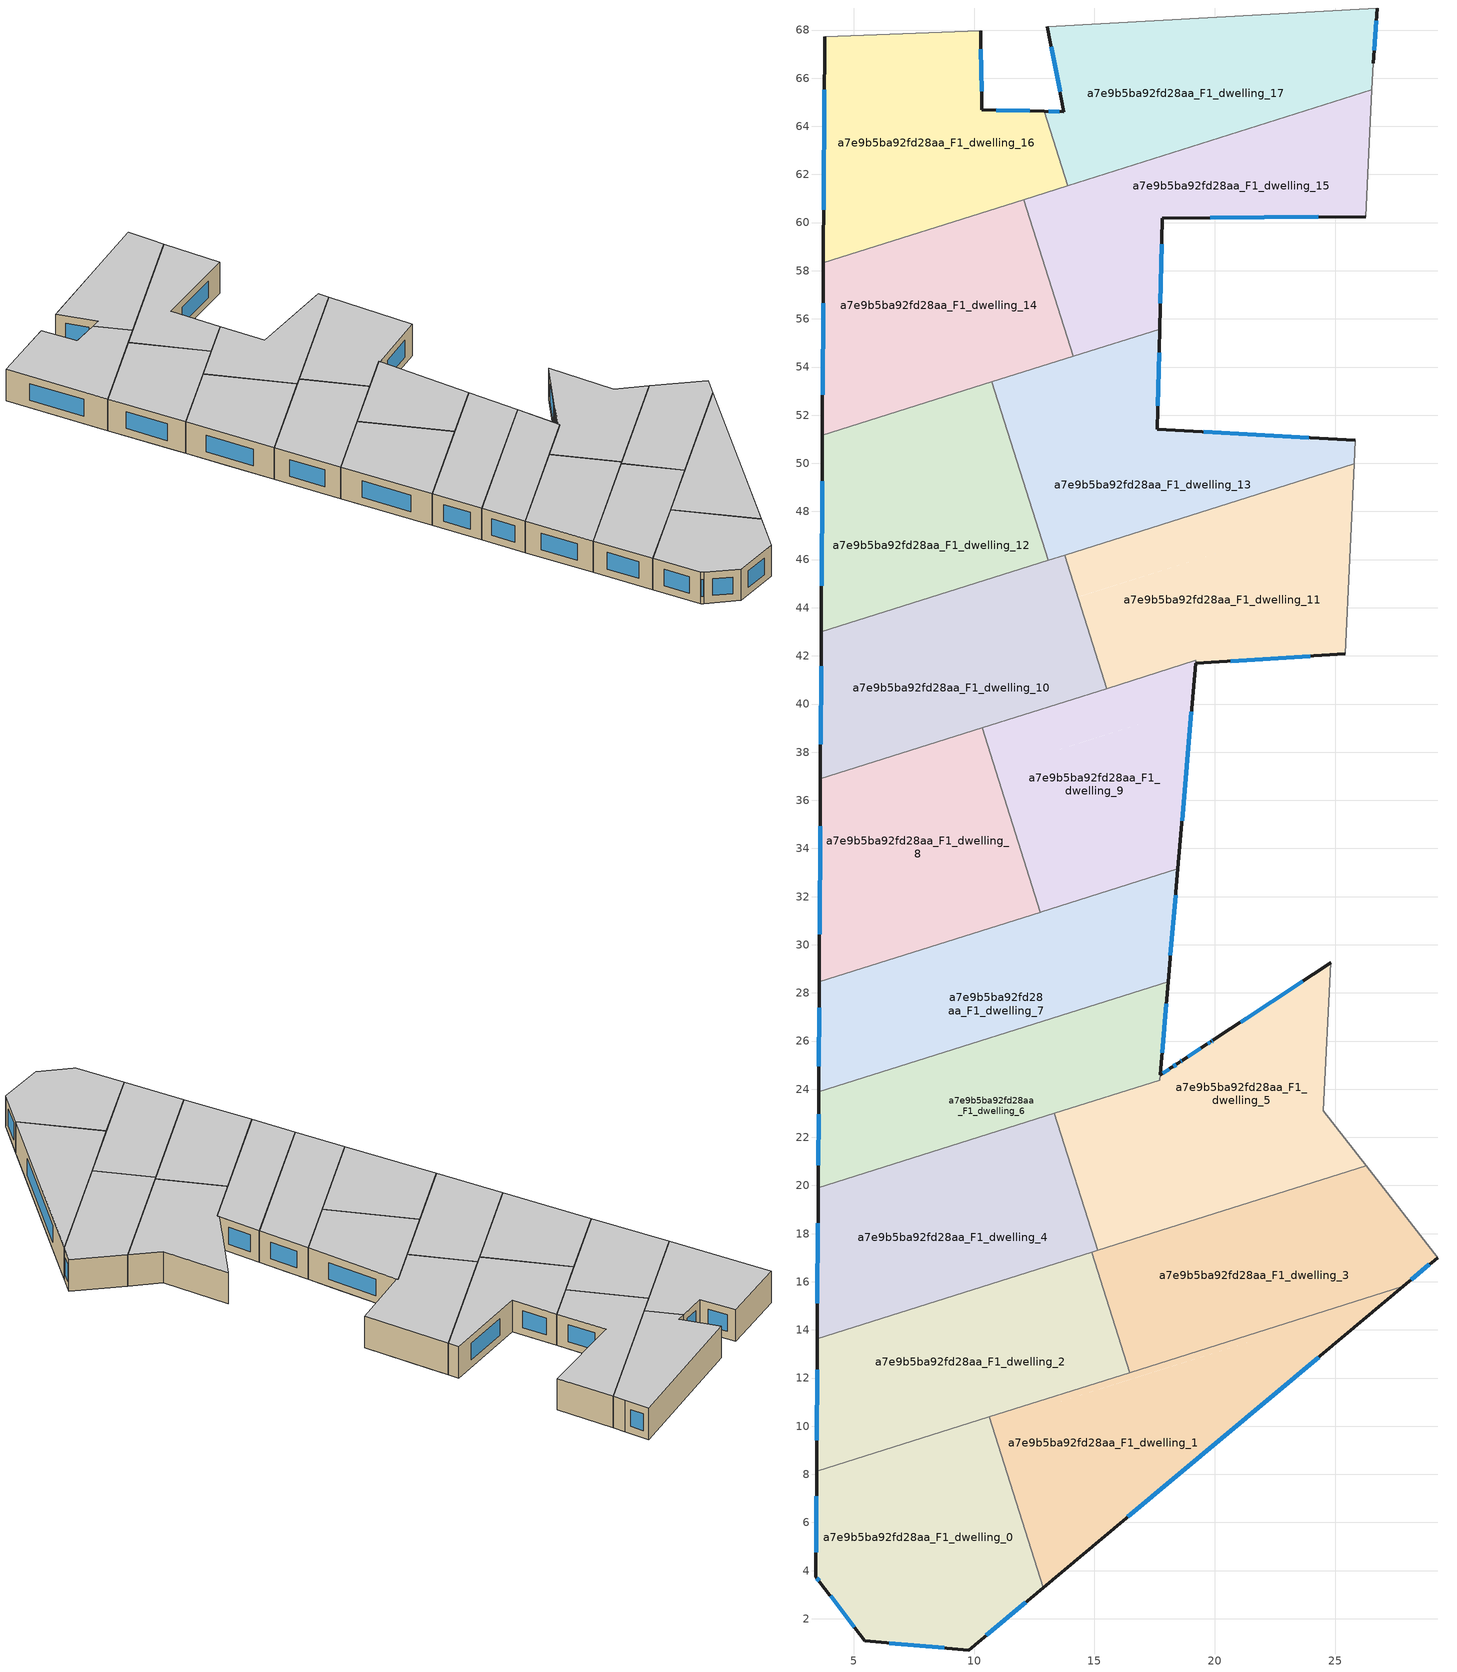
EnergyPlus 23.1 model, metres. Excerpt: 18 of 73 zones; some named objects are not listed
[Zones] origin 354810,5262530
a7e9b5ba92fd28aa_F1_dwelling_0
 floor to a7e9b5ba92fd28aa_F0_dwelling_0 (EU_floor_Construction): 10.53,10.07 12.71,3.16 9.78,0.7 5.46,1.08 3.6,3.53 3.43,3.74 3.45,7.84 z3
 floor to a7e9b5ba92fd28aa_F0_dwelling_1 (EU_floor_Construction): 10.72,10.13 12.87,3.29 12.71,3.16 10.53,10.07 z3
 floor to a7e9b5ba92fd28aa_F0_dwelling_2 (EU_floor_Construction): 10.64,10.39 10.72,10.13 3.45,7.84 3.45,8.13 z3
 wall outside (EU_wall_Construction): 3.45,8.13 3.43,3.74 3.6,3.53 5.46,1.08 9.78,0.7 12.87,3.29 z3:6
 wall to a7e9b5ba92fd28aa_F1_dwelling_1 (EU_wall_Construction): 12.87,3.29 10.64,10.39 z3:6
 wall to a7e9b5ba92fd28aa_F1_dwelling_2 (EU_wall_Construction): 10.64,10.39 3.45,8.13 z3:6
 window (EU_Window_Construction): 4.03,2.95 5.02,1.65 / 3.47,3.69 3.56,3.58 / 3.45,7.1 3.43,4.77 / 10.51,1.31 12.15,2.68 / 6.47,0.99 8.77,0.79 z3.7:5.3
 ceiling to a7e9b5ba92fd28aa_F2_dwelling_0 (EU_floor_Construction): 12.87,3.29 10.64,10.39 3.45,8.13 3.43,3.74 3.6,3.53 5.46,1.08 9.78,0.7 z6
a7e9b5ba92fd28aa_F1_dwelling_1
 floor to a7e9b5ba92fd28aa_F0_dwelling_2 (EU_floor_Construction): 16.4,12.21 16.48,11.94 10.72,10.13 10.64,10.39 z3
 floor to a7e9b5ba92fd28aa_F0_dwelling_3 (EU_floor_Construction): 27.82,15.8 27.26,15.34 16.48,11.94 16.4,12.21 z3
 floor adiabatic (EU_floor_Construction): 27.26,15.34 12.87,3.29 10.72,10.13 z3
 wall outside (EU_wall_Construction): 12.87,3.29 27.82,15.8 z3:6
 wall to a7e9b5ba92fd28aa_F1_dwelling_3 (EU_wall_Construction): 27.82,15.8 16.46,12.23 z3:6
 wall to a7e9b5ba92fd28aa_F1_dwelling_2 (EU_wall_Construction): 16.46,12.23 10.64,10.39 z3:6
 window (EU_Window_Construction): 16.38,6.23 24.31,12.87 z3.7:5.3
 ceiling to a7e9b5ba92fd28aa_F2_dwelling_1 (EU_floor_Construction): 27.82,15.8 10.64,10.39 12.87,3.29 z6
a7e9b5ba92fd28aa_F1_dwelling_10
 floor to a7e9b5ba92fd28aa_F0_dwelling_12 (EU_floor_Construction): 13.76,46.19 14.31,44.45 3.64,41.08 3.65,43.01 z3
 floor adiabatic (EU_floor_Construction): 14.31,44.45 15.51,40.64 3.61,36.9 3.65,43.01 3.64,41.08 z3
 wall outside (EU_wall_Construction): 3.65,43.01 3.61,36.9 z3:6
 wall to a7e9b5ba92fd28aa_F1_dwelling_11 (EU_wall_Construction): 15.51,40.64 13.76,46.19 z3:6
 wall to a7e9b5ba92fd28aa_F1_dwelling_12 (EU_wall_Construction): 13.07,45.97 3.65,43.01 z3:6
 wall to a7e9b5ba92fd28aa_F1_dwelling_8 (EU_wall_Construction): 3.61,36.9 10.34,39.02 z3:6
 wall to a7e9b5ba92fd28aa_F1_dwelling_13 (EU_wall_Construction): 13.76,46.19 13.07,45.97 z3:6
 wall to a7e9b5ba92fd28aa_F1_dwelling_9 (EU_wall_Construction): 10.34,39.02 15.51,40.64 z3:6
 window (EU_Window_Construction): 3.64,41.57 3.62,38.33 z3.7:5.3
 ceiling to a7e9b5ba92fd28aa_F2_dwelling_10 (EU_floor_Construction): 15.51,40.64 13.76,46.19 3.65,43.01 3.61,36.9 z6
a7e9b5ba92fd28aa_F1_dwelling_11
 floor to a7e9b5ba92fd28aa_F0_dwelling_11 (EU_floor_Construction): 25.7,48.03 25.41,42.08 19.2,41.69 19.21,41.81 15.51,40.64 14.31,44.45 z3
 floor to a7e9b5ba92fd28aa_F0_dwelling_13 (EU_floor_Construction): 25.79,49.98 25.7,48.03 14.33,44.45 13.78,46.2 z3
 floor to a7e9b5ba92fd28aa_F0_dwelling_12 (EU_floor_Construction): 13.78,46.2 14.33,44.45 14.31,44.45 13.76,46.19 z3
 wall outside (EU_wall_Construction): 19.2,41.69 25.41,42.08 z3:6
 wall adiabatic (EU_wall_Construction): 25.41,42.08 25.79,49.98 z3:6
 wall to a7e9b5ba92fd28aa_F1_dwelling_9 (EU_wall_Construction): 19.21,41.81 19.2,41.69 / 15.51,40.64 19.2,41.81 z3:6
 wall to a7e9b5ba92fd28aa_F1_dwelling_13 (EU_wall_Construction): 25.79,49.98 13.76,46.19 z3:6
 window (EU_Window_Construction): 20.66,41.78 23.95,41.99 z3.7:5.3
 ceiling to a7e9b5ba92fd28aa_F2_dwelling_11 (EU_floor_Construction): 25.41,42.08 25.79,49.98 13.76,46.19 15.51,40.64 19.21,41.81 19.2,41.69 z6
a7e9b5ba92fd28aa_F1_dwelling_12
 floor to a7e9b5ba92fd28aa_F0_dwelling_12 (EU_floor_Construction): 11.75,50.17 13.07,45.97 3.65,43.01 3.68,47.62 z3
 floor to a7e9b5ba92fd28aa_F0_dwelling_14 (EU_floor_Construction): 10.74,53.38 11.75,50.17 3.68,47.62 3.7,51.16 z3
 wall outside (EU_wall_Construction): 3.7,51.16 3.65,43.01 z3:6
 wall to a7e9b5ba92fd28aa_F1_dwelling_13 (EU_wall_Construction): 13.07,45.97 10.74,53.38 z3:6
 wall to a7e9b5ba92fd28aa_F1_dwelling_14 (EU_wall_Construction): 10.74,53.38 3.7,51.16 z3:6
 window (EU_Window_Construction): 3.68,49.25 3.66,44.92 z3.7:5.3
 ceiling to a7e9b5ba92fd28aa_F2_dwelling_12 (EU_floor_Construction): 13.07,45.97 10.74,53.38 3.7,51.16 3.65,43.01 z6
a7e9b5ba92fd28aa_F1_dwelling_13
 floor to a7e9b5ba92fd28aa_F0_dwelling_13 (EU_floor_Construction): 25.83,50.95 25.79,49.98 13.78,46.2 12.46,50.39 17.62,52.01 17.6,51.42 z3
 floor to a7e9b5ba92fd28aa_F0_dwelling_12 (EU_floor_Construction): 12.46,50.39 13.78,46.2 13.07,45.97 11.75,50.17 z3
 floor to a7e9b5ba92fd28aa_F0_dwelling_14 (EU_floor_Construction): 17.71,55.58 17.62,52.01 11.75,50.17 10.74,53.38 z3
 wall outside (EU_wall_Construction): 25.84,50.96 17.6,51.42 17.71,55.58 z3:6
 wall adiabatic (EU_wall_Construction): 25.79,49.98 25.84,50.96 z3:6
 wall to a7e9b5ba92fd28aa_F1_dwelling_15 (EU_wall_Construction): 17.71,55.58 14.11,54.45 z3:6
 wall to a7e9b5ba92fd28aa_F1_dwelling_14 (EU_wall_Construction): 14.11,54.45 10.74,53.38 z3:6
 window (EU_Window_Construction): 17.63,52.39 17.68,54.6 / 23.9,51.06 19.54,51.31 z3.7:5.3
 ceiling to a7e9b5ba92fd28aa_F2_dwelling_13 (EU_floor_Construction): 25.79,49.98 25.84,50.96 17.6,51.42 17.71,55.58 10.74,53.38 13.07,45.97 z6
a7e9b5ba92fd28aa_F1_dwelling_14
 floor to a7e9b5ba92fd28aa_F0_dwelling_14 (EU_floor_Construction): 13.83,55.36 14.11,54.45 3.7,51.16 3.7,52.17 z3
 floor to a7e9b5ba92fd28aa_F0_dwelling_15 (EU_floor_Construction): 12.06,60.96 13.83,55.36 3.7,52.17 3.74,58.33 z3
 wall outside (EU_wall_Construction): 3.73,58.33 3.7,51.16 z3:6
 wall to a7e9b5ba92fd28aa_F1_dwelling_15 (EU_wall_Construction): 14.11,54.45 12.06,60.96 z3:6
 wall to a7e9b5ba92fd28aa_F1_dwelling_16 (EU_wall_Construction): 12.06,60.96 3.73,58.33 z3:6
 window (EU_Window_Construction): 3.73,56.65 3.7,52.85 z3.7:5.3
 ceiling to a7e9b5ba92fd28aa_F2_dwelling_14 (EU_floor_Construction): 14.11,54.45 12.06,60.96 3.73,58.33 3.7,51.16 z6
a7e9b5ba92fd28aa_F1_dwelling_15
 floor to a7e9b5ba92fd28aa_F0_dwelling_15 (EU_floor_Construction): 12.72,61.16 14.48,55.57 13.83,55.36 12.06,60.96 z3
 floor to a7e9b5ba92fd28aa_F0_dwelling_16 (EU_floor_Construction): 26.53,65.51 26.28,60.25 17.82,60.18 17.73,56.59 14.48,55.57 12.72,61.16 z3
 floor to a7e9b5ba92fd28aa_F0_dwelling_14 (EU_floor_Construction): 17.73,56.59 17.71,55.58 14.11,54.45 13.83,55.36 z3
 wall outside (EU_wall_Construction): 17.71,55.58 17.82,60.18 26.28,60.25 z3:6
 wall adiabatic (EU_wall_Construction): 26.28,60.25 26.53,65.51 z3:6
 wall to a7e9b5ba92fd28aa_F1_dwelling_17 (EU_wall_Construction): 26.53,65.51 13.88,61.53 z3:6
 wall to a7e9b5ba92fd28aa_F1_dwelling_16 (EU_wall_Construction): 13.88,61.53 12.06,60.96 z3:6
 window (EU_Window_Construction): 19.81,60.2 24.29,60.24 / 17.73,56.66 17.79,59.1 z3.7:5.3
 ceiling to a7e9b5ba92fd28aa_F2_dwelling_15 (EU_floor_Construction): 26.28,60.25 26.53,65.51 12.06,60.96 14.11,54.45 17.71,55.58 17.82,60.18 z6
a7e9b5ba92fd28aa_F1_dwelling_16
 floor to a7e9b5ba92fd28aa_F0_dwelling_17 (EU_floor_Construction): 10.27,67.98 10.32,64.68 12.77,64.62 13.66,61.77 3.74,58.64 3.79,67.72 z3
 floor to a7e9b5ba92fd28aa_F0_dwelling_15 (EU_floor_Construction): 12.63,61.44 12.72,61.16 3.74,58.33 3.74,58.64 z3
 floor to a7e9b5ba92fd28aa_F0_dwelling_18 (EU_floor_Construction): 12.91,64.62 13.79,61.81 13.66,61.77 12.77,64.62 z3
 floor to a7e9b5ba92fd28aa_F0_dwelling_16 (EU_floor_Construction): 13.79,61.81 13.88,61.53 12.72,61.16 12.63,61.44 z3
 wall outside (EU_wall_Construction): 3.79,67.72 3.73,58.33 / 12.91,64.62 10.32,64.68 10.27,67.98 z3:6
 wall to a7e9b5ba92fd28aa_F1_dwelling_17 (EU_wall_Construction): 13.88,61.53 12.91,64.62 z3:6
 wall adiabatic (EU_wall_Construction): 10.27,67.98 3.79,67.72 z3:6
 window (EU_Window_Construction): 3.78,65.51 3.75,60.54 / 10.31,65.46 10.28,67.2 / 12.3,64.64 10.93,64.67 z3.7:5.3
 ceiling to a7e9b5ba92fd28aa_F2_dwelling_16 (EU_floor_Construction): 13.88,61.53 12.91,64.62 10.32,64.68 10.27,67.98 3.79,67.72 3.73,58.33 z6
a7e9b5ba92fd28aa_F1_dwelling_17
 floor to a7e9b5ba92fd28aa_F0_dwelling_16 (EU_floor_Construction): 26.54,65.82 26.53,65.51 13.88,61.53 13.79,61.81 z3
 floor to a7e9b5ba92fd28aa_F0_dwelling_18 (EU_floor_Construction): 26.74,68.91 26.58,66.63 26.54,65.82 13.79,61.81 12.91,64.62 13.73,64.6 13.04,68.13 z3
 wall outside (EU_wall_Construction): 26.58,66.63 26.74,68.91 / 13.04,68.13 13.73,64.6 12.91,64.62 z3:6
 wall adiabatic (EU_wall_Construction): 26.74,68.91 13.04,68.13 / 26.53,65.51 26.58,66.63 z3:6
 window (EU_Window_Construction): 26.62,67.16 26.7,68.38 / 13.54,64.6 13.1,64.62 / 13.21,67.3 13.57,65.43 z3.7:5.3
 ceiling to a7e9b5ba92fd28aa_F2_dwelling_17 (EU_floor_Construction): 26.53,65.51 26.58,66.63 26.74,68.91 13.04,68.13 13.73,64.6 12.91,64.62 13.88,61.53 z6
a7e9b5ba92fd28aa_F1_dwelling_2
 floor adiabatic (EU_floor_Construction): 14.88,17.23 16.46,12.23 3.45,8.13 3.48,13.64 z3
 wall outside (EU_wall_Construction): 3.48,13.64 3.45,8.13 z3:6
 wall to a7e9b5ba92fd28aa_F1_dwelling_3 (EU_wall_Construction): 16.46,12.23 14.88,17.23 z3:6
 wall to a7e9b5ba92fd28aa_F1_dwelling_4 (EU_wall_Construction): 14.88,17.23 3.48,13.64 z3:6
 window (EU_Window_Construction): 3.48,12.34 3.46,9.42 z3.7:5.3
 ceiling to a7e9b5ba92fd28aa_F2_dwelling_2 (EU_floor_Construction): 16.46,12.23 14.88,17.23 3.48,13.64 3.45,8.13 z6
a7e9b5ba92fd28aa_F1_dwelling_3
 floor to a7e9b5ba92fd28aa_F0_dwelling_3 (EU_floor_Construction): 26.67,20.33 29.25,17 27.82,15.8 16.46,12.23 15.06,16.67 z3
 floor to a7e9b5ba92fd28aa_F0_dwelling_6 (EU_floor_Construction): 26.29,20.82 26.67,20.33 18.72,17.82 18.54,18.38 z3
 floor to a7e9b5ba92fd28aa_F0_dwelling_5 (EU_floor_Construction): 18.54,18.38 18.72,17.82 15.18,16.71 15,17.26 z3
 floor adiabatic (EU_floor_Construction): 15,17.26 15.18,16.71 15.06,16.67 14.88,17.23 z3
 wall outside (EU_wall_Construction): 27.82,15.8 29.25,17 z3:6
 wall adiabatic (EU_wall_Construction): 29.25,17 26.29,20.82 z3:6
 wall to a7e9b5ba92fd28aa_F1_dwelling_5 (EU_wall_Construction): 26.29,20.82 15.13,17.3 z3:6
 wall to a7e9b5ba92fd28aa_F1_dwelling_4 (EU_wall_Construction): 15.13,17.3 14.88,17.23 z3:6
 window (EU_Window_Construction): 28.16,16.09 28.92,16.72 z3.7:5.3
 ceiling to a7e9b5ba92fd28aa_F2_dwelling_3 (EU_floor_Construction): 27.82,15.8 29.25,17 26.29,20.82 14.88,17.23 16.46,12.23 z6
a7e9b5ba92fd28aa_F1_dwelling_4
 floor to a7e9b5ba92fd28aa_F0_dwelling_5 (EU_floor_Construction): 13.34,22.99 15.13,17.3 15,17.26 13.5,22.04 3.51,18.9 3.52,19.9 z3
 floor adiabatic (EU_floor_Construction): 13.5,22.04 15,17.26 3.48,13.64 3.51,18.9 z3
 wall outside (EU_wall_Construction): 3.52,19.9 3.48,13.64 z3:6
 wall to a7e9b5ba92fd28aa_F1_dwelling_5 (EU_wall_Construction): 15.13,17.3 13.34,22.99 z3:6
 wall to a7e9b5ba92fd28aa_F1_dwelling_6 (EU_wall_Construction): 13.34,22.99 3.52,19.9 z3:6
 window (EU_Window_Construction): 3.51,18.43 3.49,15.11 z3.7:5.3
 ceiling to a7e9b5ba92fd28aa_F2_dwelling_4 (EU_floor_Construction): 15.13,17.3 13.34,22.99 3.52,19.9 3.48,13.64 z6
a7e9b5ba92fd28aa_F1_dwelling_5
 floor to a7e9b5ba92fd28aa_F0_dwelling_6 (EU_floor_Construction): 24.81,29.24 24.51,23.11 26.29,20.82 18.54,18.38 16.78,23.97 17.1,24.18 17.71,24.37 17.73,24.59 18.48,25.08 18.49,25.09 18.51,25.11 18.53,25.12 18.55,25.13 18.57,25.14 18.59,25.15 z3
 floor to a7e9b5ba92fd28aa_F0_dwelling_5 (EU_floor_Construction): 17.1,24.18 16.78,23.97 18.54,18.38 15.13,17.3 13.34,22.99 z3
 wall outside (EU_wall_Construction): 24.81,29.24 19.92,26.03 19.85,25.99 19.67,25.86 18.64,25.19 18.57,25.14 18.55,25.13 18.51,25.11 18.49,25.09 18.44,25.06 18.21,24.91 17.73,24.59 z3:6
 wall to a7e9b5ba92fd28aa_F1_dwelling_6 (EU_wall_Construction): 17.73,24.59 17.71,24.37 13.34,22.99 z3:6
 wall adiabatic (EU_wall_Construction): 26.29,20.82 24.51,23.11 24.81,29.24 z3:6
 window (EU_Window_Construction): 18.1,24.83 17.84,24.67 / 18.39,25.02 18.26,24.94 / 18.62,25.18 18.58,25.15 / 19.42,25.71 18.88,25.35 / 19.81,25.96 19.71,25.89 / 19.9,26.02 19.87,26 / 23.66,28.49 21.07,26.78 z3.7:5.3
 ceiling to a7e9b5ba92fd28aa_F2_dwelling_5 (EU_floor_Construction): 26.29,20.82 24.51,23.11 24.81,29.24 19.92,26.03 19.85,25.99 19.67,25.86 18.64,25.19 18.57,25.14 18.55,25.13 18.51,25.11 18.49,25.09 18.44,25.06 18.21,24.91 17.73,24.59 17.71,24.37 13.34,22.99 15.13,17.3 z6
a7e9b5ba92fd28aa_F1_dwelling_6
 floor to a7e9b5ba92fd28aa_F0_dwelling_5 (EU_floor_Construction): 17.91,26.71 17.73,24.6 17.1,24.18 3.52,19.9 3.53,22.19 z3
 floor to a7e9b5ba92fd28aa_F0_dwelling_6 (EU_floor_Construction): 17.73,24.59 17.71,24.37 17.1,24.18 z3
 floor to a7e9b5ba92fd28aa_F0_dwelling_7 (EU_floor_Construction): 18.06,28.46 17.91,26.71 3.53,22.19 3.54,23.89 z3
 wall outside (EU_wall_Construction): 17.73,24.6 18.06,28.46 / 3.54,23.89 3.52,19.9 z3:6
 wall to a7e9b5ba92fd28aa_F1_dwelling_7 (EU_wall_Construction): 18.06,28.46 3.54,23.89 z3:6
 window (EU_Window_Construction): 17.81,25.5 17.98,27.55 / 3.54,22.95 3.53,20.84 z3.7:5.3
 ceiling to a7e9b5ba92fd28aa_F2_dwelling_6 (EU_floor_Construction): 17.71,24.37 18.06,28.46 3.54,23.89 3.52,19.9 z6
a7e9b5ba92fd28aa_F1_dwelling_7
 floor to a7e9b5ba92fd28aa_F0_dwelling_7 (EU_floor_Construction): 18.3,31.19 18.06,28.46 3.54,23.89 3.56,26.55 z3
 floor to a7e9b5ba92fd28aa_F0_dwelling_8 (EU_floor_Construction): 18.47,33.15 18.3,31.19 3.56,26.55 3.57,28.46 z3
 wall outside (EU_wall_Construction): 3.57,28.46 3.54,23.89 / 18.06,28.46 18.47,33.15 z3:6
 wall to a7e9b5ba92fd28aa_F1_dwelling_8 (EU_wall_Construction): 12.76,31.35 3.57,28.46 z3:6
 wall to a7e9b5ba92fd28aa_F1_dwelling_9 (EU_wall_Construction): 18.47,33.15 12.76,31.35 z3:6
 window (EU_Window_Construction): 3.56,27.38 3.55,24.96 / 18.16,29.56 18.37,32.05 z3.7:5.3
 ceiling to a7e9b5ba92fd28aa_F2_dwelling_7 (EU_floor_Construction): 18.06,28.46 18.47,33.15 3.57,28.46 3.54,23.89 z6
a7e9b5ba92fd28aa_F1_dwelling_8
 floor to a7e9b5ba92fd28aa_F0_dwelling_8 (EU_floor_Construction): 12.08,33.49 12.76,31.35 3.57,28.46 3.58,30.81 z3
 floor to a7e9b5ba92fd28aa_F0_dwelling_10 (EU_floor_Construction): 10.34,39.02 10.89,37.28 3.6,34.99 3.61,36.9 z3
 floor to a7e9b5ba92fd28aa_F0_dwelling_9 (EU_floor_Construction): 10.89,37.28 12.08,33.49 3.58,30.81 3.6,34.99 z3
 wall outside (EU_wall_Construction): 3.61,36.9 3.57,28.46 z3:6
 wall to a7e9b5ba92fd28aa_F1_dwelling_9 (EU_wall_Construction): 12.76,31.35 10.34,39.02 z3:6
 window (EU_Window_Construction): 3.6,34.92 3.58,30.44 z3.7:5.3
 ceiling to a7e9b5ba92fd28aa_F2_dwelling_8 (EU_floor_Construction): 12.76,31.35 10.34,39.02 3.61,36.9 3.57,28.46 z6
a7e9b5ba92fd28aa_F1_dwelling_9
 floor to a7e9b5ba92fd28aa_F0_dwelling_9 (EU_floor_Construction): 19.04,39.85 18.67,35.57 12.08,33.49 10.89,37.28 z3
 floor to a7e9b5ba92fd28aa_F0_dwelling_11 (EU_floor_Construction): 19.21,41.81 19.2,41.7 19.04,39.85 14.93,38.55 14.38,40.29 z3
 floor to a7e9b5ba92fd28aa_F0_dwelling_10 (EU_floor_Construction): 14.38,40.29 14.93,38.55 10.89,37.28 10.34,39.02 z3
 floor to a7e9b5ba92fd28aa_F0_dwelling_8 (EU_floor_Construction): 18.67,35.57 18.46,33.15 12.76,31.35 12.08,33.49 z3
 wall outside (EU_wall_Construction): 18.47,33.15 19.2,41.69 z3:6
 window (EU_Window_Construction): 18.64,35.15 19.03,39.68 z3.7:5.3
 ceiling to a7e9b5ba92fd28aa_F2_dwelling_9 (EU_floor_Construction): 18.47,33.15 19.2,41.69 19.21,41.81 10.34,39.02 12.76,31.35 z6
[Building]
EU S2 Campaign: North Axis=0; Terrain=City; Solar Distribution=FullExterior
[Site:Location]
Budapest.Ferenc.Liszt.Intl.AP: Latitude=47.437; Longitude=19.256; Time Zone=1; Elevation=185
[SizingPeriod:WeatherFileDays]
AnnualSizingPeriod: Begin Month=1; Begin Day of Month=1; End Month=12; End Day of Month=31; Day of Week for Start Day=Monday; Use Weather File Daylight Saving Period=No; Use Weather File Rain and Snow Indicators=No
[MATERIAL]
EU_InternalMass_Material: Roughness=MediumRough; Thickness=0.1; Conductivity=1; Density=1800; Specific Heat=900; Thermal Absorptance=0.9; Solar Absorptance=0.7; Visible Absorptance=0.7
[MATERIAL:NOMASS] Roughness=MediumRough; Thermal Absorptance=0.9; Solar Absorptance=0.7; Visible Absorptance=0.7
Name | Thermal Resistance
EU_wall_NoMass | 0.832559
EU_floor_NoMass | 0.872794
[WINDOWMATERIAL:SIMPLEGLAZINGSYSTEM]
EU_Window_SimpleGlazing: UFactor=2.79869; Solar Heat Gain Coefficient=0.75; Visible Transmittance=0.75
[CONSTRUCTION]
EU_wall_Construction: EU_wall_NoMass
EU_floor_Construction: EU_floor_NoMass
EU_Window_Construction: EU_Window_SimpleGlazing
EU_InternalMass_Construction: EU_InternalMass_Material
[ZONE] Type=1; Multiplier=1; Ceiling Height=autocalculate; Floor Area=autocalculate; Part of Total Floor Area=Yes
Name | Volume
a7e9b5ba92fd28aa_F1_dwelling_0 | 201.222
a7e9b5ba92fd28aa_F1_dwelling_1 | 201.22
a7e9b5ba92fd28aa_F1_dwelling_10 | 201.24
a7e9b5ba92fd28aa_F1_dwelling_11 | 218.181
a7e9b5ba92fd28aa_F1_dwelling_12 | 201.2
a7e9b5ba92fd28aa_F1_dwelling_13 | 201.211
a7e9b5ba92fd28aa_F1_dwelling_14 | 201.249
a7e9b5ba92fd28aa_F1_dwelling_15 | 201.241
a7e9b5ba92fd28aa_F1_dwelling_16 | 201.221
a7e9b5ba92fd28aa_F1_dwelling_17 | 201.205
a7e9b5ba92fd28aa_F1_dwelling_2 | 201.226
a7e9b5ba92fd28aa_F1_dwelling_3; a7e9b5ba92fd28aa_F1_dwelling_4 | 201.235
a7e9b5ba92fd28aa_F1_dwelling_5 | 231.043
a7e9b5ba92fd28aa_F1_dwelling_6 | 171.422
a7e9b5ba92fd28aa_F1_dwelling_7 | 201.21
a7e9b5ba92fd28aa_F1_dwelling_8 | 201.228
a7e9b5ba92fd28aa_F1_dwelling_9 | 184.265
[INTERNALMASS] Construction=EU_InternalMass_Construction
Name | Zone or ZoneList | Surface Area
a7e9b5ba92fd28aa_F1_dwelling_0_EU_InternalMass | a7e9b5ba92fd28aa_F1_dwelling_0 | 67.0745
a7e9b5ba92fd28aa_F1_dwelling_1_EU_InternalMass | a7e9b5ba92fd28aa_F1_dwelling_1 | 67.0761
a7e9b5ba92fd28aa_F1_dwelling_2_EU_InternalMass | a7e9b5ba92fd28aa_F1_dwelling_2 | 67.0754
a7e9b5ba92fd28aa_F1_dwelling_3_EU_InternalMass | a7e9b5ba92fd28aa_F1_dwelling_3 | 67.0791
a7e9b5ba92fd28aa_F1_dwelling_4_EU_InternalMass | a7e9b5ba92fd28aa_F1_dwelling_4 | 67.0791
a7e9b5ba92fd28aa_F1_dwelling_5_EU_InternalMass | a7e9b5ba92fd28aa_F1_dwelling_5 | 77.0149
a7e9b5ba92fd28aa_F1_dwelling_6_EU_InternalMass | a7e9b5ba92fd28aa_F1_dwelling_6 | 57.1454
a7e9b5ba92fd28aa_F1_dwelling_7_EU_InternalMass | a7e9b5ba92fd28aa_F1_dwelling_7 | 67.0701
a7e9b5ba92fd28aa_F1_dwelling_8_EU_InternalMass | a7e9b5ba92fd28aa_F1_dwelling_8 | 67.0753
a7e9b5ba92fd28aa_F1_dwelling_9_EU_InternalMass | a7e9b5ba92fd28aa_F1_dwelling_9 | 61.4199
a7e9b5ba92fd28aa_F1_dwelling_10_EU_InternalMass | a7e9b5ba92fd28aa_F1_dwelling_10 | 67.0801
a7e9b5ba92fd28aa_F1_dwelling_11_EU_InternalMass | a7e9b5ba92fd28aa_F1_dwelling_11 | 72.7258
a7e9b5ba92fd28aa_F1_dwelling_12_EU_InternalMass | a7e9b5ba92fd28aa_F1_dwelling_12 | 67.0671
a7e9b5ba92fd28aa_F1_dwelling_13_EU_InternalMass | a7e9b5ba92fd28aa_F1_dwelling_13 | 67.0802
a7e9b5ba92fd28aa_F1_dwelling_14_EU_InternalMass | a7e9b5ba92fd28aa_F1_dwelling_14 | 67.081
a7e9b5ba92fd28aa_F1_dwelling_15_EU_InternalMass | a7e9b5ba92fd28aa_F1_dwelling_15 | 67.0802
a7e9b5ba92fd28aa_F1_dwelling_16_EU_InternalMass | a7e9b5ba92fd28aa_F1_dwelling_16 | 67.0719
a7e9b5ba92fd28aa_F1_dwelling_17_EU_InternalMass | a7e9b5ba92fd28aa_F1_dwelling_17 | 67.0692
[OTHEREQUIPMENT] Fuel Type=Electricity; Design Level Calculation Method=Watts/Area; Power per Zone Floor Area=1; Fraction Latent=0; Fraction Radiant=0; Fraction Lost=0; Carbon Dioxide Generation Rate=0; EndUse Subcategory=EU_Step8_InternalGains
Name | Zone or ZoneList or Space or SpaceList | Schedule
EU_Step8_InternalGain_a7e9b5ba92fd28aa_F1_dwelling_0_f000 | a7e9b5ba92fd28aa_F1_dwelling_0 | EU_Step8_GainSchedule_a7e9b5ba92fd28aa_F1_dwelling_0_f000
EU_Step8_InternalGain_a7e9b5ba92fd28aa_F1_dwelling_1_f000 | a7e9b5ba92fd28aa_F1_dwelling_1 | EU_Step8_GainSchedule_a7e9b5ba92fd28aa_F1_dwelling_1_f000
EU_Step8_InternalGain_a7e9b5ba92fd28aa_F1_dwelling_2_f000 | a7e9b5ba92fd28aa_F1_dwelling_2 | EU_Step8_GainSchedule_a7e9b5ba92fd28aa_F1_dwelling_2_f000
EU_Step8_InternalGain_a7e9b5ba92fd28aa_F1_dwelling_3_f000 | a7e9b5ba92fd28aa_F1_dwelling_3 | EU_Step8_GainSchedule_a7e9b5ba92fd28aa_F1_dwelling_3_f000
EU_Step8_InternalGain_a7e9b5ba92fd28aa_F1_dwelling_4_f000 | a7e9b5ba92fd28aa_F1_dwelling_4 | EU_Step8_GainSchedule_a7e9b5ba92fd28aa_F1_dwelling_4_f000
EU_Step8_InternalGain_a7e9b5ba92fd28aa_F1_dwelling_5_f000 | a7e9b5ba92fd28aa_F1_dwelling_5 | EU_Step8_GainSchedule_a7e9b5ba92fd28aa_F1_dwelling_5_f000
EU_Step8_InternalGain_a7e9b5ba92fd28aa_F1_dwelling_6_f000 | a7e9b5ba92fd28aa_F1_dwelling_6 | EU_Step8_GainSchedule_a7e9b5ba92fd28aa_F1_dwelling_6_f000
EU_Step8_InternalGain_a7e9b5ba92fd28aa_F1_dwelling_7_f000 | a7e9b5ba92fd28aa_F1_dwelling_7 | EU_Step8_GainSchedule_a7e9b5ba92fd28aa_F1_dwelling_7_f000
EU_Step8_InternalGain_a7e9b5ba92fd28aa_F1_dwelling_8_f000 | a7e9b5ba92fd28aa_F1_dwelling_8 | EU_Step8_GainSchedule_a7e9b5ba92fd28aa_F1_dwelling_8_f000
EU_Step8_InternalGain_a7e9b5ba92fd28aa_F1_dwelling_9_f000 | a7e9b5ba92fd28aa_F1_dwelling_9 | EU_Step8_GainSchedule_a7e9b5ba92fd28aa_F1_dwelling_9_f000
EU_Step8_InternalGain_a7e9b5ba92fd28aa_F1_dwelling_10_f000 | a7e9b5ba92fd28aa_F1_dwelling_10 | EU_Step8_GainSchedule_a7e9b5ba92fd28aa_F1_dwelling_10_f000
EU_Step8_InternalGain_a7e9b5ba92fd28aa_F1_dwelling_11_f000 | a7e9b5ba92fd28aa_F1_dwelling_11 | EU_Step8_GainSchedule_a7e9b5ba92fd28aa_F1_dwelling_11_f000
EU_Step8_InternalGain_a7e9b5ba92fd28aa_F1_dwelling_12_f000 | a7e9b5ba92fd28aa_F1_dwelling_12 | EU_Step8_GainSchedule_a7e9b5ba92fd28aa_F1_dwelling_12_f000
EU_Step8_InternalGain_a7e9b5ba92fd28aa_F1_dwelling_13_f000 | a7e9b5ba92fd28aa_F1_dwelling_13 | EU_Step8_GainSchedule_a7e9b5ba92fd28aa_F1_dwelling_13_f000
EU_Step8_InternalGain_a7e9b5ba92fd28aa_F1_dwelling_14_f000 | a7e9b5ba92fd28aa_F1_dwelling_14 | EU_Step8_GainSchedule_a7e9b5ba92fd28aa_F1_dwelling_14_f000
EU_Step8_InternalGain_a7e9b5ba92fd28aa_F1_dwelling_15_f000 | a7e9b5ba92fd28aa_F1_dwelling_15 | EU_Step8_GainSchedule_a7e9b5ba92fd28aa_F1_dwelling_15_f000
EU_Step8_InternalGain_a7e9b5ba92fd28aa_F1_dwelling_16_f000 | a7e9b5ba92fd28aa_F1_dwelling_16 | EU_Step8_GainSchedule_a7e9b5ba92fd28aa_F1_dwelling_16_f000
EU_Step8_InternalGain_a7e9b5ba92fd28aa_F1_dwelling_17_f000 | a7e9b5ba92fd28aa_F1_dwelling_17 | EU_Step8_GainSchedule_a7e9b5ba92fd28aa_F1_dwelling_17_f000
[ZONEVENTILATION:DESIGNFLOWRATE] Schedule=EU_AlwaysOn; Design Flow Rate Calculation Method=AirChanges/Hour; Air Changes per Hour=0.475469; Ventilation Type=Natural; Fan Pressure Rise=0; Fan Total Efficiency=1; Constant Term Coefficient=1; Temperature Term Coefficient=0; Velocity Term Coefficient=0; Velocity Squared Term Coefficient=0; Minimum Indoor Temperature=-100; Maximum Indoor Temperature=100; Delta Temperature=-100; Minimum Outdoor Temperature=-100; Maximum Outdoor Temperature=100; Maximum Wind Speed=40
Name | Zone or ZoneList or Space or SpaceList
EU_ConstantAir_a7e9b5ba92fd28aa_F1_dwelling_0 | a7e9b5ba92fd28aa_F1_dwelling_0
EU_ConstantAir_a7e9b5ba92fd28aa_F1_dwelling_1 | a7e9b5ba92fd28aa_F1_dwelling_1
EU_ConstantAir_a7e9b5ba92fd28aa_F1_dwelling_2 | a7e9b5ba92fd28aa_F1_dwelling_2
EU_ConstantAir_a7e9b5ba92fd28aa_F1_dwelling_3 | a7e9b5ba92fd28aa_F1_dwelling_3
EU_ConstantAir_a7e9b5ba92fd28aa_F1_dwelling_4 | a7e9b5ba92fd28aa_F1_dwelling_4
EU_ConstantAir_a7e9b5ba92fd28aa_F1_dwelling_5 | a7e9b5ba92fd28aa_F1_dwelling_5
EU_ConstantAir_a7e9b5ba92fd28aa_F1_dwelling_6 | a7e9b5ba92fd28aa_F1_dwelling_6
EU_ConstantAir_a7e9b5ba92fd28aa_F1_dwelling_7 | a7e9b5ba92fd28aa_F1_dwelling_7
EU_ConstantAir_a7e9b5ba92fd28aa_F1_dwelling_8 | a7e9b5ba92fd28aa_F1_dwelling_8
EU_ConstantAir_a7e9b5ba92fd28aa_F1_dwelling_9 | a7e9b5ba92fd28aa_F1_dwelling_9
EU_ConstantAir_a7e9b5ba92fd28aa_F1_dwelling_10 | a7e9b5ba92fd28aa_F1_dwelling_10
EU_ConstantAir_a7e9b5ba92fd28aa_F1_dwelling_11 | a7e9b5ba92fd28aa_F1_dwelling_11
EU_ConstantAir_a7e9b5ba92fd28aa_F1_dwelling_12 | a7e9b5ba92fd28aa_F1_dwelling_12
EU_ConstantAir_a7e9b5ba92fd28aa_F1_dwelling_13 | a7e9b5ba92fd28aa_F1_dwelling_13
EU_ConstantAir_a7e9b5ba92fd28aa_F1_dwelling_14 | a7e9b5ba92fd28aa_F1_dwelling_14
EU_ConstantAir_a7e9b5ba92fd28aa_F1_dwelling_15 | a7e9b5ba92fd28aa_F1_dwelling_15
EU_ConstantAir_a7e9b5ba92fd28aa_F1_dwelling_16 | a7e9b5ba92fd28aa_F1_dwelling_16
EU_ConstantAir_a7e9b5ba92fd28aa_F1_dwelling_17 | a7e9b5ba92fd28aa_F1_dwelling_17
[HVACTEMPLATE:ZONE:IDEALLOADSAIRSYSTEM] System Availability Schedule=EU_AlwaysOn; Maximum Heating Supply Air Temperature=50; Minimum Cooling Supply Air Temperature=13; Maximum Heating Supply Air Humidity Ratio=0.0156; Minimum Cooling Supply Air Humidity Ratio=0.0077; Heating Limit=NoLimit; Cooling Limit=NoLimit; Heating Availability Schedule=EU_AlwaysOn; Cooling Availability Schedule=EU_CoolingOff; Dehumidification Control Type=ConstantSensibleHeatRatio; Cooling Sensible Heat Ratio=0.7; Dehumidification Setpoint=60; Humidification Control Type=None; Humidification Setpoint=30; Outdoor Air Method=None; Outdoor Air Flow Rate per Person=0.00944; Outdoor Air Flow Rate per Zone Floor Area=0; Outdoor Air Flow Rate per Zone=0; Demand Controlled Ventilation Type=None; Outdoor Air Economizer Type=NoEconomizer; Heat Recovery Type=None; Sensible Heat Recovery Effectiveness=0.7; Latent Heat Recovery Effectiveness=0.65
Name | Template Thermostat
a7e9b5ba92fd28aa_F1_dwelling_0 | EU_HeatOnly_a7e9b5ba92fd28aa_F1_dwelling_0
a7e9b5ba92fd28aa_F1_dwelling_1 | EU_HeatOnly_a7e9b5ba92fd28aa_F1_dwelling_1
a7e9b5ba92fd28aa_F1_dwelling_2 | EU_HeatOnly_a7e9b5ba92fd28aa_F1_dwelling_2
a7e9b5ba92fd28aa_F1_dwelling_3 | EU_HeatOnly_a7e9b5ba92fd28aa_F1_dwelling_3
a7e9b5ba92fd28aa_F1_dwelling_4 | EU_HeatOnly_a7e9b5ba92fd28aa_F1_dwelling_4
a7e9b5ba92fd28aa_F1_dwelling_5 | EU_HeatOnly_a7e9b5ba92fd28aa_F1_dwelling_5
a7e9b5ba92fd28aa_F1_dwelling_6 | EU_HeatOnly_a7e9b5ba92fd28aa_F1_dwelling_6
a7e9b5ba92fd28aa_F1_dwelling_7 | EU_HeatOnly_a7e9b5ba92fd28aa_F1_dwelling_7
a7e9b5ba92fd28aa_F1_dwelling_8 | EU_HeatOnly_a7e9b5ba92fd28aa_F1_dwelling_8
a7e9b5ba92fd28aa_F1_dwelling_9 | EU_HeatOnly_a7e9b5ba92fd28aa_F1_dwelling_9
a7e9b5ba92fd28aa_F1_dwelling_10 | EU_HeatOnly_a7e9b5ba92fd28aa_F1_dwelling_10
a7e9b5ba92fd28aa_F1_dwelling_11 | EU_HeatOnly_a7e9b5ba92fd28aa_F1_dwelling_11
a7e9b5ba92fd28aa_F1_dwelling_12 | EU_HeatOnly_a7e9b5ba92fd28aa_F1_dwelling_12
a7e9b5ba92fd28aa_F1_dwelling_13 | EU_HeatOnly_a7e9b5ba92fd28aa_F1_dwelling_13
a7e9b5ba92fd28aa_F1_dwelling_14 | EU_HeatOnly_a7e9b5ba92fd28aa_F1_dwelling_14
a7e9b5ba92fd28aa_F1_dwelling_15 | EU_HeatOnly_a7e9b5ba92fd28aa_F1_dwelling_15
a7e9b5ba92fd28aa_F1_dwelling_16 | EU_HeatOnly_a7e9b5ba92fd28aa_F1_dwelling_16
a7e9b5ba92fd28aa_F1_dwelling_17 | EU_HeatOnly_a7e9b5ba92fd28aa_F1_dwelling_17
[SIZING:ZONE] Zone Cooling Design Supply Air Temperature Input Method=SupplyAirTemperature; Zone Cooling Design Supply Air Temperature=13; Zone Heating Design Supply Air Temperature Input Method=SupplyAirTemperature; Zone Heating Design Supply Air Temperature=50; Zone Cooling Design Supply Air Humidity Ratio=0.008; Zone Heating Design Supply Air Humidity Ratio=0.008; Cooling Design Air Flow Method=DesignDay; Cooling Design Air Flow Rate=0; Cooling Minimum Air Flow per Zone Floor Area=0.000762; Cooling Minimum Air Flow=0; Cooling Minimum Air Flow Fraction=0.2; Heating Design Air Flow Method=DesignDay; Heating Design Air Flow Rate=0; Heating Maximum Air Flow per Zone Floor Area=0.002032; Heating Maximum Air Flow=0.141576; Heating Maximum Air Flow Fraction=0.3; Account for Dedicated Outdoor Air System=No; Dedicated Outdoor Air System Control Strategy=NeutralSupplyAir; Dedicated Outdoor Air Low Setpoint Temperature for Design=autosize; Dedicated Outdoor Air High Setpoint Temperature for Design=autosize; Zone Load Sizing Method=Sensible Load Only No Latent Load; Zone Latent Cooling Design Supply Air Humidity Ratio Input Method=HumidityRatioDifference; Zone Cooling Design Supply Air Humidity Ratio Difference=0.005; Zone Latent Heating Design Supply Air Humidity Ratio Input Method=HumidityRatioDifference; Zone Humidification Design Supply Air Humidity Ratio Difference=0.005
a7e9b5ba92fd28aa_F1_dwelling_0; a7e9b5ba92fd28aa_F1_dwelling_1; a7e9b5ba92fd28aa_F1_dwelling_2; a7e9b5ba92fd28aa_F1_dwelling_3; a7e9b5ba92fd28aa_F1_dwelling_4; a7e9b5ba92fd28aa_F1_dwelling_5; a7e9b5ba92fd28aa_F1_dwelling_6; a7e9b5ba92fd28aa_F1_dwelling_7; a7e9b5ba92fd28aa_F1_dwelling_8; a7e9b5ba92fd28aa_F1_dwelling_9; a7e9b5ba92fd28aa_F1_dwelling_10; a7e9b5ba92fd28aa_F1_dwelling_11; a7e9b5ba92fd28aa_F1_dwelling_12; a7e9b5ba92fd28aa_F1_dwelling_13; a7e9b5ba92fd28aa_F1_dwelling_14; a7e9b5ba92fd28aa_F1_dwelling_15; a7e9b5ba92fd28aa_F1_dwelling_16; a7e9b5ba92fd28aa_F1_dwelling_17
[SCHEDULE:CONSTANT]
Name | Hourly Value
EU_AlwaysOn | 1
EU_CoolingOff | 0
[SCHEDULE:FILE] Column Number=1; Rows to Skip at Top=0; Number of Hours of Data=8760; Column Separator=Comma; Interpolate to Timestep=No; Minutes per Item=60; Adjust Schedule for Daylight Savings=Yes
Name | File
EU_Step8_GainSchedule_a7e9b5ba92fd28aa_F1_dwelling_0_f000 | ../../schedules/a7e9b5ba92fd28aa/a7e9b5ba92fd28aa_F1_dwelling_0_f000_gain.csv
EU_Step8_GainSchedule_a7e9b5ba92fd28aa_F1_dwelling_1_f000 | ../../schedules/a7e9b5ba92fd28aa/a7e9b5ba92fd28aa_F1_dwelling_1_f000_gain.csv
EU_Step8_GainSchedule_a7e9b5ba92fd28aa_F1_dwelling_2_f000 | ../../schedules/a7e9b5ba92fd28aa/a7e9b5ba92fd28aa_F1_dwelling_2_f000_gain.csv
EU_Step8_GainSchedule_a7e9b5ba92fd28aa_F1_dwelling_3_f000 | ../../schedules/a7e9b5ba92fd28aa/a7e9b5ba92fd28aa_F1_dwelling_3_f000_gain.csv
EU_Step8_GainSchedule_a7e9b5ba92fd28aa_F1_dwelling_4_f000 | ../../schedules/a7e9b5ba92fd28aa/a7e9b5ba92fd28aa_F1_dwelling_4_f000_gain.csv
EU_Step8_GainSchedule_a7e9b5ba92fd28aa_F1_dwelling_5_f000 | ../../schedules/a7e9b5ba92fd28aa/a7e9b5ba92fd28aa_F1_dwelling_5_f000_gain.csv
EU_Step8_GainSchedule_a7e9b5ba92fd28aa_F1_dwelling_6_f000 | ../../schedules/a7e9b5ba92fd28aa/a7e9b5ba92fd28aa_F1_dwelling_6_f000_gain.csv
EU_Step8_GainSchedule_a7e9b5ba92fd28aa_F1_dwelling_7_f000 | ../../schedules/a7e9b5ba92fd28aa/a7e9b5ba92fd28aa_F1_dwelling_7_f000_gain.csv
EU_Step8_GainSchedule_a7e9b5ba92fd28aa_F1_dwelling_8_f000 | ../../schedules/a7e9b5ba92fd28aa/a7e9b5ba92fd28aa_F1_dwelling_8_f000_gain.csv
EU_Step8_GainSchedule_a7e9b5ba92fd28aa_F1_dwelling_9_f000 | ../../schedules/a7e9b5ba92fd28aa/a7e9b5ba92fd28aa_F1_dwelling_9_f000_gain.csv
EU_Step8_GainSchedule_a7e9b5ba92fd28aa_F1_dwelling_10_f000 | ../../schedules/a7e9b5ba92fd28aa/a7e9b5ba92fd28aa_F1_dwelling_10_f000_gain.csv
EU_Step8_GainSchedule_a7e9b5ba92fd28aa_F1_dwelling_11_f000 | ../../schedules/a7e9b5ba92fd28aa/a7e9b5ba92fd28aa_F1_dwelling_11_f000_gain.csv
EU_Step8_GainSchedule_a7e9b5ba92fd28aa_F1_dwelling_12_f000 | ../../schedules/a7e9b5ba92fd28aa/a7e9b5ba92fd28aa_F1_dwelling_12_f000_gain.csv
EU_Step8_GainSchedule_a7e9b5ba92fd28aa_F1_dwelling_13_f000 | ../../schedules/a7e9b5ba92fd28aa/a7e9b5ba92fd28aa_F1_dwelling_13_f000_gain.csv
EU_Step8_GainSchedule_a7e9b5ba92fd28aa_F1_dwelling_14_f000 | ../../schedules/a7e9b5ba92fd28aa/a7e9b5ba92fd28aa_F1_dwelling_14_f000_gain.csv
EU_Step8_GainSchedule_a7e9b5ba92fd28aa_F1_dwelling_15_f000 | ../../schedules/a7e9b5ba92fd28aa/a7e9b5ba92fd28aa_F1_dwelling_15_f000_gain.csv
EU_Step8_GainSchedule_a7e9b5ba92fd28aa_F1_dwelling_16_f000 | ../../schedules/a7e9b5ba92fd28aa/a7e9b5ba92fd28aa_F1_dwelling_16_f000_gain.csv
EU_Step8_GainSchedule_a7e9b5ba92fd28aa_F1_dwelling_17_f000 | ../../schedules/a7e9b5ba92fd28aa/a7e9b5ba92fd28aa_F1_dwelling_17_f000_gain.csv
